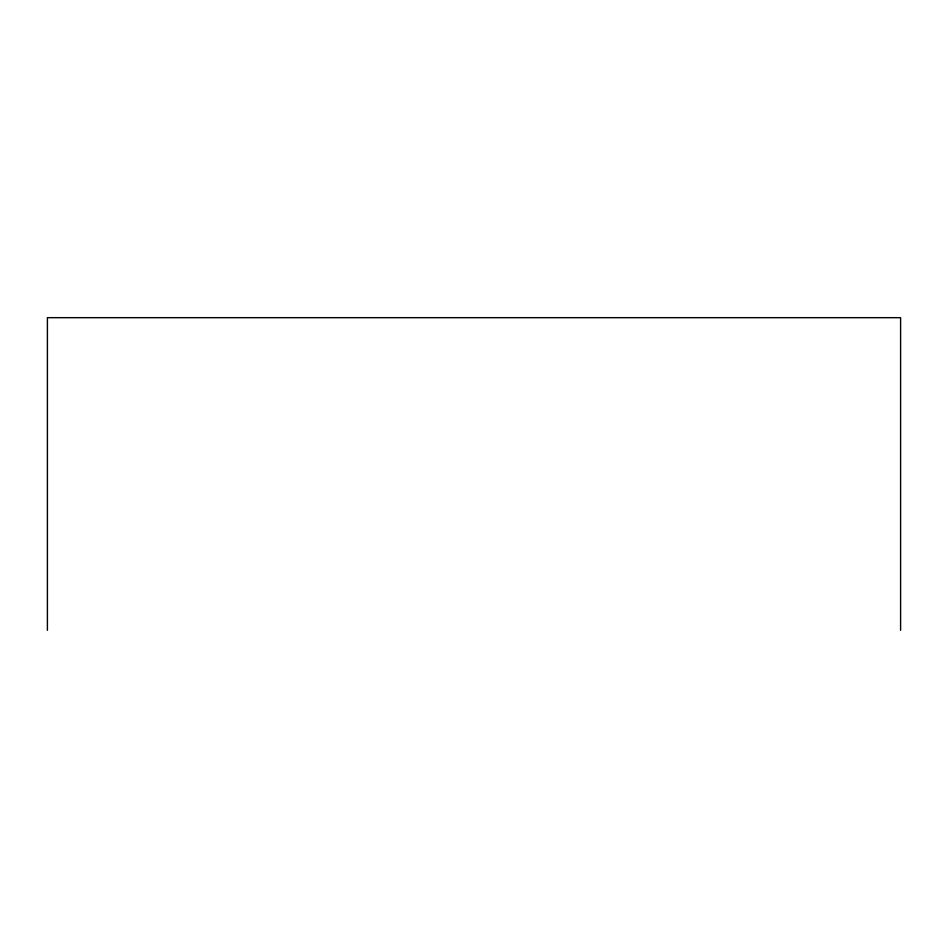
<?xml version="1.0" encoding="UTF-8"?>
<svg xmlns="http://www.w3.org/2000/svg" width="948" height="948" viewBox="0 0 948 948"><rect width="100%" height="100%" fill="white"/><g stroke="black" fill="none" stroke-linecap="round" stroke-linejoin="round"><path stroke-width="1.42" d="M900.6 630.325L900.6 317.675L47.4 317.675L47.4 630.325"/></g></svg>
